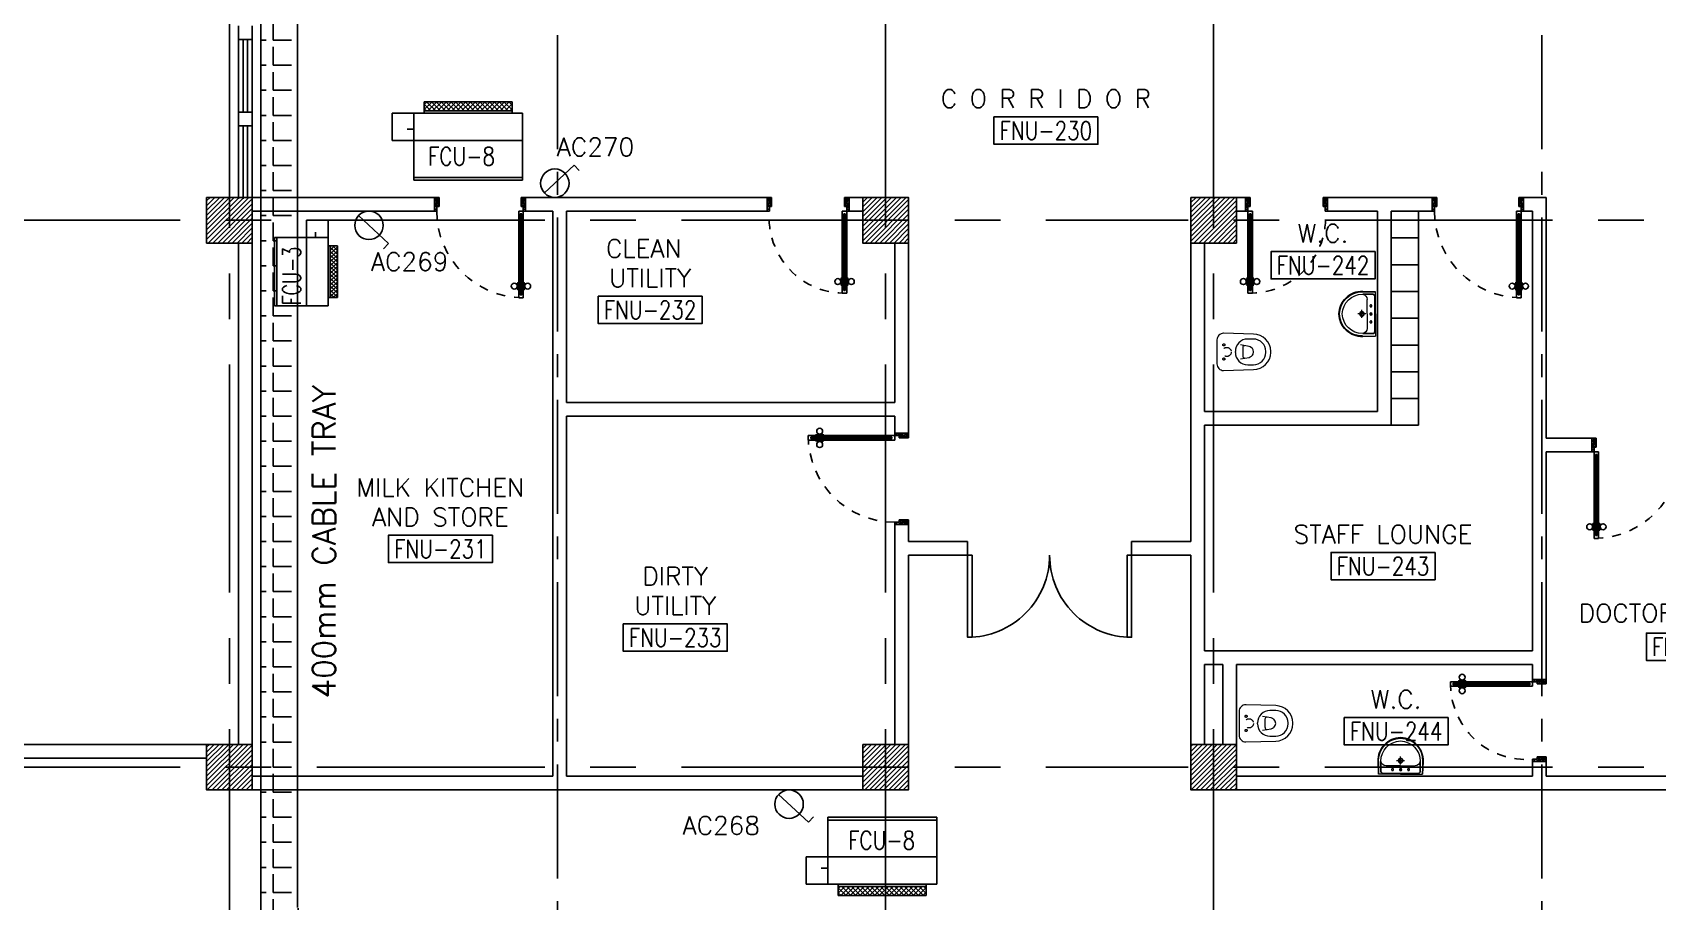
# Model space of a CAD drawing. Extents: x 88808.2 to 88899.2, y 39921.6 to 40001.1.
# Drawn here: x 88865.81 to 88883.64, y 39958.23 to 39967.76 of the extents above; entities that cross this region are included whole.
import ezdxf
from ezdxf.enums import TextEntityAlignment as Align

# ---------------------------------------------------------------- set-up
doc = ezdxf.new("R2010")
doc.units = 0
doc.header["$MEASUREMENT"] = 0
for name, pattern in [('CENTER', [2, 1.25, -0.25, 0.25, -0.25]), ('CENTERX2', [4, 2.5, -0.5, 0.5, -0.5]), ('DASHED', [0.75, 0.5, -0.25]), ('HIDDEN', [0.375, 0.25, -0.125]), ('HIDDEN2', [0.1875, 0.125, -0.0625])]:
    doc.linetypes.add(name, pattern=pattern)
doc.layers.get('0').update_dxf_attribs({"color": 11, "linetype": 'CONTINUOUS'})
for name, color, linetype in [('AXES', 11, 'CENTERX2'), ('AXES1', 11, 'CENTER'), ('COL', 11, 'CONTINUOUS'), ('DOOR', 11, 'CONTINUOUS'), ('E-SOCKETS', 4, 'CONTINUOUS'), ('E-TRAY', 2, 'CONTINUOUS'), ('FCU', 3, 'CONTINUOUS'), ('FIX', 11, 'CONTINUOUS'), ('HAT', 11, 'CONTINUOUS'), ('Locker', 11, 'CONTINUOUS'), ('M-TEXT', 2, 'CONTINUOUS'), ('RM-BOX', 11, 'CONTINUOUS'), ('RM-NAME', 11, 'CONTINUOUS'), ('RM-NO', 11, 'CONTINUOUS'), ('TEXTN', 2, 'CONTINUOUS'), ('WALL', 11, 'CONTINUOUS'), ('WIN', 11, 'CONTINUOUS')]:
    doc.layers.add(name, color=color, linetype=linetype)
doc.styles.add('ROMANS', font='ROMANS.shx', dxfattribs={"width": 0.6})
pattern_1 = [(0, (0, 0), (0, 0.275), [0.2, -0.075]), (90, (0, 0), (-0.275, 2e-17), [0.2, -0.075])]

# ---------------------------------------------------------------- blocks, each defined once
blk = doc.blocks.new('RM1')
at = {"layer": 'RM-BOX'}
blk.add_lwpolyline([(570, -200), (-570, -200), (-570, -500), (570, -500)], close=True, dxfattribs=at)
at = {"layer": 'RM-NAME', "style": 'ROMANS'}
for tag, p in [('ROOMNAME1', (0, 324)), ('ROOMNAME2', (0, 0))]:
    blk.add_attdef(tag, text='', height=200, dxfattribs=at).set_placement(p, align=Align.MIDDLE)
at = {"layer": 'RM-NO', "style": 'ROMANS', "width": 0.8}
blk.add_attdef('ROOMNO', text='', height=200, dxfattribs=at).set_placement((0, -350), align=Align.MIDDLE)
blk = doc.blocks.new('D1000')
at = {"layer": 'DOOR', "color": 7, "linetype": 'ByBlock'}
for p, q in [((0, 0), (-150, 0)), ((-150, 0), (-150, -25)), ((-150, 0), (0, 0)), ((0, -50), (-114, 0)), ((0, -50), (-40, 0)), ((0, -50), (0, 0)), ((-1050, -25), (-1100, -25)), ((-1100, -75), (-1100, -25)), ((-1100, -25), (-1100, -75)), ((-1050, -75), (-1100, -75)), ((-1050, -42), (-1070, -42)), ((-1070, -42), (-1070, -58)), ((-1050, -58), (-1070, -58)), ((-1050, -25), (-1050, -42)), ((-1050, -58), (-1050, -75)), ((-928, -18), (-1018, -18)), ((-1018, -25), (-1018, -18)), ((-1018, -75), (-1018, -82)), ((-928, -82), (-1018, -82)), ((-1005, -9), (-940, -9)), ((-1005, -18), (-1005, -9)), ((-1005, -18), (-940, -18)), ((-1005, -82), (-940, -82)), ((-1005, -82), (-1005, -91)), ((-1005, -91), (-940, -91)), ((-940, -18), (-940, -9)), ((-940, -82), (-940, -91)), ((-928, -25), (-928, -18)), ((-928, -75), (-928, -82)), ((-200, -42), (-200, -25)), ((-200, -25), (-150, -25)), ((-180, -42), (-200, -42)), ((-200, -75), (-200, -58)), ((-200, -58), (-180, -58)), ((-150, -75), (-200, -75)), ((-180, -58), (-180, -42)), ((-150, -75), (-150, -25)), ((-150, -25), (-100, -25)), ((-100, -25), (-100, -50)), ((0, -50), (-100, -37)), ((-100, -50), (0, -50)), ((-150, -975), (-100, -975)), ((-150, -1000), (-150, -975)), ((-150, -1000), (0, -1000)), ((0, -1000), (-150, -1000)), ((0, -950), (-114, -1000)), ((-100, -975), (-100, -950)), ((0, -950), (-100, -963)), ((-100, -950), (0, -950)), ((0, -950), (-40, -1000)), ((0, -950), (0, -1000))]:
    blk.add_line(p, q, dxfattribs=at)
at = {"layer": 'DOOR', "linetype": 'ByBlock'}
for p, q in [((-200, -25), (-1050, -25)), ((-200, -42), (-1050, -42)), ((-200, -58), (-1050, -58)), ((-1050, -75), (-200, -75))]:
    blk.add_line(p, q, dxfattribs=at)
at = {"layer": 'DOOR', "color": 7, "linetype": 'ByBlock'}
for centre in [(-973, 23), (-973, -124)]:
    blk.add_circle(centre, 32.4, dxfattribs=at)
for centre, radius, start, end in [((0, -50), 134, 158.1598, 169.28), ((0, -50), 74.4, 137.7764, 180), ((0, -50), 54.4, 113.2074, 180), ((0, -50), 154, 161.1053, 166.2858), ((0, -50), 114, 154.0838, 167.3774), ((0, -50), 94.4, 148.0182, 180), ((0, -50), 34.4, 90, 180), ((0, -50), 14.4, 90, 180), ((0, -950), 154, 193.7142, 198.8947), ((0, -950), 134, 190.72, 201.8402), ((0, -950), 94.4, 180, 211.9818), ((0, -950), 74.4, 180, 222.2236), ((0, -950), 54.4, 180, 246.7926), ((0, -950), 34.4, 180, 270), ((0, -950), 14.4, 180, 270)]:
    blk.add_arc(centre, radius, start, end, dxfattribs=at)
at = {"layer": 'DOOR', "linetype": 'HIDDEN', "ltscale": 0.5}
blk.add_arc((-149, -24), 951, 180.0434, 269.9667, dxfattribs=at)
blk = doc.blocks.new('DOOR90')
at = {"layer": 'DOOR', "linetype": 'ByBlock'}
for p, q in [((0, 0), (-150, 0)), ((-200, -25), (-1000, -25)), ((-200, -42), (-1000, -42)), ((-200, -58), (-1000, -58)), ((-1000, -75), (-200, -75))]:
    blk.add_line(p, q, dxfattribs=at)
at = {"layer": 'DOOR', "color": 0, "linetype": 'ByBlock'}
for p, q in [((-150, 0), (-150, -25)), ((-150, 0), (0, 0)), ((0, -50), (0, 0)), ((-1050, -25), (-1050, -75)), ((-1050, -75), (-1050, -25)), ((-1000, -25), (-1050, -25)), ((-1000, -75), (-1050, -75)), ((-1020, -42), (-1020, -58)), ((-1000, -42), (-1020, -42)), ((-1000, -58), (-1020, -58)), ((-1000, -25), (-1000, -42)), ((-1000, -58), (-1000, -75)), ((-968, -25), (-968, -18)), ((-878, -18), (-968, -18)), ((-968, -75), (-968, -82)), ((-878, -82), (-968, -82)), ((-955, -18), (-955, -9)), ((-955, -9), (-890, -9)), ((-955, -18), (-890, -18)), ((-955, -82), (-955, -91)), ((-955, -82), (-890, -82)), ((-955, -91), (-890, -91)), ((-890, -18), (-890, -9)), ((-890, -82), (-890, -91)), ((-878, -25), (-878, -18)), ((-878, -75), (-878, -82)), ((-200, -42), (-200, -25)), ((-200, -25), (-150, -25)), ((-180, -42), (-200, -42)), ((-200, -75), (-200, -58)), ((-200, -58), (-180, -58)), ((-150, -75), (-200, -75)), ((-180, -58), (-180, -42)), ((-150, -75), (-150, -25)), ((-150, -25), (-100, -25)), ((-100, -25), (-100, -50)), ((-100, -50), (0, -50)), ((-150, -900), (-150, -875)), ((-150, -875), (-100, -875)), ((-100, -850), (0, -850)), ((-100, -875), (-100, -850)), ((0, -850), (0, -900)), ((0, -900), (-150, -900)), ((-150, -900), (0, -900))]:
    blk.add_line(p, q, dxfattribs=at)
at = {"layer": 'DOOR', "color": 9, "linetype": 'ByBlock'}
for p, q in [((0, -50), (-114, 0)), ((0, -50), (-40, 0)), ((0, -50), (-100, -37)), ((0, -850), (-114, -900)), ((0, -850), (-100, -863)), ((0, -850), (-40, -900))]:
    blk.add_line(p, q, dxfattribs=at)
at = {"layer": 'DOOR', "color": 0, "linetype": 'ByBlock'}
for centre in [(-923, 24), (-923, -124)]:
    blk.add_circle(centre, 32.4, dxfattribs=at)
at = {"layer": 'DOOR', "color": 9, "linetype": 'ByBlock'}
for centre, radius, start, end in [((0, -50), 74.4, 137.7764, 180), ((0, -50), 54.4, 113.2074, 180), ((0, -50), 154, 161.1053, 166.2858), ((0, -50), 134, 158.1598, 169.28), ((0, -50), 114, 154.0838, 167.3774), ((0, -50), 94.4, 148.0182, 180), ((0, -50), 34.4, 90, 180), ((0, -50), 14.4, 90, 180), ((0, -850), 154, 193.7142, 198.8947), ((0, -850), 134, 190.72, 201.8402), ((0, -850), 94.4, 180, 211.9818), ((0, -850), 74.4, 180, 222.2236), ((0, -850), 54.4, 180, 246.7926), ((0, -850), 34.4, 180, 270), ((0, -850), 14.4, 180, 270)]:
    blk.add_arc(centre, radius, start, end, dxfattribs=at)
at = {"layer": 'DOOR', "linetype": 'HIDDEN', "ltscale": 0.5}
blk.add_arc((-222, -50), 828, 178.2701, 275.003, dxfattribs=at)
blk = doc.blocks.new('WC1')
at = {"layer": 'FIX', "lineweight": 20}
for p, q in [((-210, 204), (-538, 194)), ((-727, 5), (-727, -5)), ((-674, 5), (-674, -5)), ((-534, 24), (-540, 0)), ((-540, 0), (-534, -24)), ((-475, 141), (-538, 141)), ((-395, 76), (-490, 60)), ((-339, 5), (-339, -5)), ((-538, -141), (-475, -141)), ((-490, -60), (-395, -76)), ((-538, -194), (-210, -204))]:
    blk.add_line(p, q, dxfattribs=at)
at = {"layer": 'FIX', "linetype": 'Continuous', "lineweight": 20}
blk.add_line((-420, -47), (-420, 45), dxfattribs=at)
at = {"layer": 'FIX', "lineweight": 20}
blk.add_lwpolyline([(-213, -204), (-210, -204, 0.414214), (-137, -131), (-137, 0), (-137, 131, 0.414214), (-210, 204)], format="xyb", dxfattribs=at)
at = {"layer": 'FIX', "linetype": 'HIDDEN2', "lineweight": 20, "ltscale": 0.3}
blk.add_circle((-245, 0), 49.8, dxfattribs=at)
at = {"layer": 'FIX', "linetype": 'HIDDEN', "lineweight": 20, "ltscale": 0.05}
for centre in [(-213, 78), (-213, -77)]:
    blk.add_circle(centre, 11.6, dxfattribs=at)
at = {"layer": 'FIX', "lineweight": 20}
for centre, radius, start, end in [((-538, 5), 189, 90, 180), ((-538, 5), 136, 90, 180), ((-473, -7), 68.2, 128.9242, 152.8468), ((-464, -18), 82, 108.496, 128.9242), ((-475, 5), 136, 360, 90), ((-538, -5), 189, 180, 270), ((-538, -5), 136, 180, 270), ((-473, 7), 68.2, 207.1532, 231.0758), ((-464, 18), 82, 231.0758, 251.504), ((-475, -5), 136, 270, 0)]:
    blk.add_arc(centre, radius, start, end, dxfattribs=at)
at = {"layer": 'FIX', "linetype": 'Continuous', "lineweight": 20}
for centre, start, end in [((-443, 46), 357.6662, 91.6121), ((-442, -46), 268.3879, 2.3338)]:
    blk.add_arc(centre, 22.3, start, end, dxfattribs=at)
blk = doc.blocks.new('COL50')
at = {"layer": 'COL'}
blk.add_lwpolyline([(-250, 250), (-250, -250), (250, -250), (250, 250)], close=True, dxfattribs=at)
blk = doc.blocks.new('*X43')
at = {"color": 0}
for p, q in [((73379, 155527), (73842, 155990)), ((73379, 155580), (73789, 155990)), ((73379, 155633), (73736, 155990)), ((73379, 155686), (73683, 155990)), ((73379, 155739), (73629, 155990)), ((73379, 155793), (73576, 155990)), ((73379, 155846), (73523, 155990)), ((73379, 155899), (73470, 155990)), ((73379, 155952), (73417, 155990)), ((73395, 155490), (73879, 155974)), ((73448, 155490), (73879, 155921)), ((73501, 155490), (73879, 155868)), ((73554, 155490), (73879, 155815)), ((73607, 155490), (73879, 155762)), ((73660, 155490), (73879, 155709)), ((73713, 155490), (73879, 155656)), ((73766, 155490), (73879, 155603)), ((73819, 155490), (73879, 155550)), ((73872, 155490), (73879, 155497))]:
    blk.add_line(p, q, dxfattribs=at)
blk = doc.blocks.new('*X46')
at = {"color": 0}
for p, q in [((73379, 149535), (73834, 149990)), ((73379, 149588), (73781, 149990)), ((73379, 149641), (73728, 149990)), ((73379, 149694), (73675, 149990)), ((73379, 149747), (73622, 149990)), ((73379, 149800), (73569, 149990)), ((73379, 149853), (73516, 149990)), ((73379, 149906), (73463, 149990)), ((73379, 149959), (73410, 149990)), ((73387, 149490), (73879, 149982)), ((73440, 149490), (73879, 149929)), ((73493, 149490), (73879, 149876)), ((73546, 149490), (73879, 149822)), ((73599, 149490), (73879, 149769)), ((73653, 149490), (73879, 149716)), ((73706, 149490), (73879, 149663)), ((73759, 149490), (73879, 149610)), ((73812, 149490), (73879, 149557)), ((73865, 149490), (73879, 149504))]:
    blk.add_line(p, q, dxfattribs=at)
blk = doc.blocks.new('LAV1')
at = {"layer": 'FIX', "linetype": 'ByBlock', "ltscale": 0.3}
for p, q in [((-280, 210), (-275, 50)), ((-245, 210), (-245, 85)), ((245, 210), (245, 85)), ((280, 210), (275, 50)), ((0, 60), (-220, 60)), ((0, 60), (220, 60))]:
    blk.add_line(p, q, dxfattribs=at)
at = {"layer": 'FIX', "linetype": 'Continuous', "lineweight": 20}
for p, q in [((-275, 210), (-275, 50)), ((275, 210), (275, 50)), ((0, 50), (-275, 50)), ((0, 50), (-252, 50)), ((0, 155), (-181, 155)), ((0, 155), (181, 155)), ((0, 50), (275, 50)), ((0, 50), (252, 50))]:
    blk.add_line(p, q, dxfattribs=at)
at = {"layer": 'FIX', "linetype": 'DASHED', "lineweight": 20, "ltscale": 0.05}
for p, q in [((50, 220), (-50, 220)), ((0, 170), (0, 270)), ((0, 170), (0, 270))]:
    blk.add_line(p, q, dxfattribs=at)
at = {"layer": 'FIX', "lineweight": 20}
for p, q in [((16, 107), (-15, 107)), ((0, 92), (0, 123))]:
    blk.add_line(p, q, dxfattribs=at)
for centre, radius in [((0, 220), 29.5), ((0, 220), 22.5), ((0, 107), 15.5)]:
    blk.add_circle(centre, radius, dxfattribs=at)
at = {"layer": 'FIX', "linetype": 'HIDDEN', "lineweight": 20, "ltscale": 0.05}
for centre in [(-100, 107), (100, 107)]:
    blk.add_circle(centre, 12.4, dxfattribs=at)
at = {"layer": 'FIX', "linetype": 'ByBlock', "ltscale": 0.3}
for centre, radius, start, end in [((7, 220), 287, 91.3776, 182.0064), ((-7, 220), 287, 357.9936, 88.6224), ((-220, 85), 24.9, 179.7021, 269.9486), ((220, 85), 24.9, 270.0514, 0.2979)]:
    blk.add_arc(centre, radius, start, end, dxfattribs=at)
at = {"layer": 'FIX', "linetype": 'Continuous', "lineweight": 20}
for centre, radius, start, end in [((8, 217), 283, 91.6988, 181.351), ((8, 212), 253, 91.7328, 180.4884), ((-8, 217), 283, 358.649, 88.3012), ((-8, 212), 253, 359.5116, 88.2672), ((-179, 222), 66.9, 190.2006, 268.0786), ((179, 222), 66.9, 271.9214, 349.7994)]:
    blk.add_arc(centre, radius, start, end, dxfattribs=at)
blk = doc.blocks.new('*X22')
at = {"color": 0}
for p, q in [((196689, 149542), (197136, 149990)), ((196689, 149595), (197083, 149990)), ((196689, 149648), (197030, 149990)), ((196689, 149701), (196977, 149990)), ((196689, 149754), (196924, 149990)), ((196689, 149807), (196871, 149990)), ((196689, 149860), (196818, 149990)), ((196689, 149913), (196765, 149990)), ((196689, 149966), (196712, 149990)), ((196689, 149489), (197189, 149989)), ((196742, 149490), (197189, 149936)), ((196795, 149490), (197189, 149883)), ((196848, 149490), (197189, 149830)), ((196901, 149490), (197189, 149777)), ((196954, 149490), (197189, 149724)), ((197007, 149490), (197189, 149671)), ((197060, 149490), (197189, 149618)), ((197113, 149490), (197189, 149565)), ((197166, 149490), (197189, 149512))]:
    blk.add_line(p, q, dxfattribs=at)
blk = doc.blocks.new('*X16')
at = {"color": 0}
for p, q in [((80579, 149522), (81047, 149990)), ((80579, 149575), (80994, 149990)), ((80579, 149628), (80941, 149990)), ((80579, 149681), (80888, 149990)), ((80579, 149734), (80835, 149990)), ((80579, 149787), (80782, 149990)), ((80579, 149840), (80729, 149990)), ((80579, 149893), (80676, 149990)), ((80579, 149946), (80623, 149990)), ((80600, 149490), (81079, 149969)), ((80653, 149490), (81079, 149916)), ((80706, 149490), (81079, 149863)), ((80759, 149490), (81079, 149810)), ((80812, 149490), (81079, 149757)), ((80865, 149490), (81079, 149704)), ((80918, 149490), (81079, 149651)), ((80971, 149490), (81079, 149598)), ((81024, 149490), (81079, 149545)), ((81077, 149490), (81079, 149492))]:
    blk.add_line(p, q, dxfattribs=at)
blk = doc.blocks.new('*X15')
at = {"color": 0}
for p, q in [((80579, 155515), (81054, 155990)), ((80579, 155568), (81001, 155990)), ((80579, 155621), (80948, 155990)), ((80579, 155674), (80895, 155990)), ((80579, 155727), (80842, 155990)), ((80579, 155780), (80789, 155990)), ((80579, 155833), (80736, 155990)), ((80579, 155886), (80683, 155990)), ((80579, 155939), (80630, 155990)), ((80607, 155490), (81079, 155962)), ((80660, 155490), (81079, 155909)), ((80713, 155490), (81079, 155856)), ((80766, 155490), (81079, 155803)), ((80819, 155490), (81079, 155750)), ((80872, 155490), (81079, 155697)), ((80925, 155490), (81079, 155644)), ((80978, 155490), (81079, 155591)), ((81031, 155490), (81079, 155538))]:
    blk.add_line(p, q, dxfattribs=at)
blk = doc.blocks.new('*X14')
at = {"color": 0}
for p, q in [((84179, 155509), (84660, 155990)), ((84179, 155562), (84607, 155990)), ((84179, 155615), (84554, 155990)), ((84179, 155668), (84501, 155990)), ((84179, 155721), (84448, 155990)), ((84179, 155774), (84395, 155990)), ((84179, 155827), (84342, 155990)), ((84179, 155880), (84289, 155990)), ((84179, 155933), (84236, 155990)), ((84179, 155986), (84183, 155990)), ((84213, 155490), (84679, 155956)), ((84266, 155490), (84679, 155903)), ((84319, 155490), (84679, 155850)), ((84372, 155490), (84679, 155796)), ((84426, 155490), (84679, 155743)), ((84479, 155490), (84679, 155690)), ((84532, 155490), (84679, 155637)), ((84585, 155490), (84679, 155584)), ((84638, 155490), (84679, 155531))]:
    blk.add_line(p, q, dxfattribs=at)
blk = doc.blocks.new('*X130')
at = {"color": 0}
for p, q in [((-750, 2538), (-672, 2616)), ((-750, 2591), (-725, 2616)), ((-660, 2516), (-750, 2606)), ((-713, 2516), (-750, 2553)), ((-719, 2516), (-619, 2616)), ((-607, 2516), (-707, 2616)), ((-666, 2516), (-566, 2616)), ((-554, 2516), (-654, 2616)), ((-613, 2516), (-513, 2616)), ((-501, 2516), (-601, 2616)), ((-560, 2516), (-460, 2616)), ((-448, 2516), (-548, 2616)), ((-507, 2516), (-407, 2616)), ((-394, 2516), (-494, 2616)), ((-454, 2516), (-354, 2616)), ((-341, 2516), (-441, 2616)), ((-401, 2516), (-301, 2616)), ((-288, 2516), (-388, 2616)), ((-348, 2516), (-248, 2616)), ((-235, 2516), (-335, 2616)), ((-295, 2516), (-195, 2616)), ((-182, 2516), (-282, 2616)), ((-242, 2516), (-142, 2616)), ((-129, 2516), (-229, 2616)), ((-189, 2516), (-89, 2616)), ((-76, 2516), (-176, 2616)), ((-136, 2516), (-36, 2616)), ((-23, 2516), (-123, 2616)), ((-83, 2516), (17, 2616)), ((30, 2516), (-70, 2616)), ((-30, 2516), (70, 2616)), ((83, 2516), (-17, 2616)), ((23, 2516), (123, 2616)), ((136, 2516), (36, 2616)), ((76, 2516), (176, 2616)), ((189, 2516), (89, 2616)), ((129, 2516), (215, 2601)), ((215, 2543), (142, 2616)), ((182, 2516), (215, 2548)), ((215, 2596), (195, 2616))]:
    blk.add_line(p, q, dxfattribs=at)
blk = doc.blocks.new('WAP16')
at = {"color": 6}
for p, q in [((-597, 0), (-597, -737)), ((-597, 0), (597, 0)), ((597, 0), (597, -737)), ((-597, -437), (597, -437)), ((-597, -737), (597, -737))]:
    blk.add_line(p, q, dxfattribs=at)
at = {"color": 2}
for p, q in [((-597, -32), (597, -32)), ((597, -437), (835, -437)), ((835, -437), (835, -737)), ((-482, -737), (-482, -862)), ((-482, -762), (482, -762)), ((-482, -862), (482, -862)), ((482, -737), (482, -862)), ((597, -737), (835, -737))]:
    blk.add_line(p, q, dxfattribs=at)
at = {"color": 7}
blk.add_line((597, -562), (670, -562), dxfattribs=at)
at = {"color": 2}
blk.add_blockref('*X130', (268, -3378), dxfattribs=at)
blk = doc.blocks.new('*X190')
at = {"color": 0}
for p, q in [((23912, -1650), (23966, -1596)), ((23912, -1597), (23913, -1596)), ((23970, -1696), (23912, -1638)), ((23917, -1696), (23912, -1691)), ((23919, -1696), (24019, -1596)), ((24023, -1696), (23923, -1596)), ((23972, -1696), (24072, -1596)), ((24076, -1696), (23976, -1596)), ((24025, -1696), (24125, -1596)), ((24129, -1696), (24029, -1596)), ((24078, -1696), (24178, -1596)), ((24182, -1696), (24082, -1596)), ((24131, -1696), (24231, -1596)), ((24235, -1696), (24135, -1596)), ((24184, -1696), (24284, -1596)), ((24288, -1696), (24188, -1596)), ((24237, -1696), (24337, -1596)), ((24341, -1696), (24241, -1596)), ((24290, -1696), (24390, -1596)), ((24394, -1696), (24294, -1596)), ((24343, -1696), (24443, -1596)), ((24447, -1696), (24347, -1596)), ((24396, -1696), (24496, -1596)), ((24500, -1696), (24400, -1596)), ((24449, -1696), (24549, -1596)), ((24553, -1696), (24453, -1596)), ((24502, -1696), (24602, -1596)), ((24606, -1696), (24506, -1596)), ((24555, -1696), (24624, -1628)), ((24624, -1660), (24559, -1596)), ((24608, -1696), (24624, -1681)), ((24624, -1607), (24612, -1596))]:
    blk.add_line(p, q, dxfattribs=at)
blk = doc.blocks.new('*X194')
at = {"color": 0}
for p, q in [((-750, 2538), (-672, 2616)), ((-750, 2591), (-725, 2616)), ((-660, 2516), (-750, 2606)), ((-713, 2516), (-750, 2553)), ((-719, 2516), (-619, 2616)), ((-607, 2516), (-707, 2616)), ((-666, 2516), (-566, 2616)), ((-554, 2516), (-654, 2616)), ((-613, 2516), (-513, 2616)), ((-501, 2516), (-601, 2616)), ((-560, 2516), (-460, 2616)), ((-448, 2516), (-548, 2616)), ((-507, 2516), (-407, 2616)), ((-394, 2516), (-494, 2616)), ((-454, 2516), (-354, 2616)), ((-341, 2516), (-441, 2616)), ((-401, 2516), (-301, 2616)), ((-288, 2516), (-388, 2616)), ((-348, 2516), (-248, 2616)), ((-235, 2516), (-335, 2616)), ((-295, 2516), (-195, 2616)), ((-182, 2516), (-282, 2616)), ((-242, 2516), (-142, 2616)), ((-129, 2516), (-229, 2616)), ((-189, 2516), (-89, 2616)), ((-76, 2516), (-176, 2616)), ((-136, 2516), (-36, 2616)), ((-23, 2516), (-123, 2616)), ((-83, 2516), (17, 2616)), ((30, 2516), (-70, 2616)), ((-30, 2516), (70, 2616)), ((83, 2516), (-17, 2616)), ((23, 2516), (123, 2616)), ((136, 2516), (36, 2616)), ((76, 2516), (176, 2616)), ((189, 2516), (89, 2616)), ((129, 2516), (215, 2601)), ((215, 2543), (142, 2616)), ((182, 2516), (215, 2548)), ((215, 2596), (195, 2616))]:
    blk.add_line(p, q, dxfattribs=at)
blk = doc.blocks.new('*X198')
at = {"color": 0}
for p, q in [((-750, 2538), (-672, 2616)), ((-750, 2591), (-725, 2616)), ((-660, 2516), (-750, 2606)), ((-713, 2516), (-750, 2553)), ((-719, 2516), (-619, 2616)), ((-607, 2516), (-707, 2616)), ((-666, 2516), (-566, 2616)), ((-554, 2516), (-654, 2616)), ((-613, 2516), (-513, 2616)), ((-501, 2516), (-601, 2616)), ((-560, 2516), (-460, 2616)), ((-448, 2516), (-548, 2616)), ((-507, 2516), (-407, 2616)), ((-394, 2516), (-494, 2616)), ((-454, 2516), (-354, 2616)), ((-341, 2516), (-441, 2616)), ((-401, 2516), (-301, 2616)), ((-288, 2516), (-388, 2616)), ((-348, 2516), (-248, 2616)), ((-235, 2516), (-335, 2616)), ((-295, 2516), (-195, 2616)), ((-182, 2516), (-282, 2616)), ((-242, 2516), (-142, 2616)), ((-129, 2516), (-229, 2616)), ((-189, 2516), (-89, 2616)), ((-76, 2516), (-176, 2616)), ((-136, 2516), (-36, 2616)), ((-23, 2516), (-123, 2616)), ((-83, 2516), (17, 2616)), ((30, 2516), (-70, 2616)), ((-30, 2516), (70, 2616)), ((83, 2516), (-17, 2616)), ((23, 2516), (123, 2616)), ((136, 2516), (36, 2616)), ((76, 2516), (176, 2616)), ((189, 2516), (89, 2616)), ((129, 2516), (215, 2601)), ((215, 2543), (142, 2616)), ((182, 2516), (215, 2548)), ((215, 2596), (195, 2616))]:
    blk.add_line(p, q, dxfattribs=at)

msp = doc.modelspace()

# ---------------------------------------------------------------- hatches: boundary and pattern name
at = {"layer": 'HAT'}
h = msp.add_hatch(dxfattribs=at)
h.set_pattern_fill('ANGLE', color=256, style=0)
h.set_pattern_definition(pattern_1)
h.paths.add_polyline_path([(88868.7168, 39965.6996), (88868.7168, 39965.7996), (88868.3168, 39965.7996), (88868.3168, 39965.6996)])
h.paths.add_polyline_path([(88868.3168, 39965.9496), (88868.3168, 39965.7996), (88868.7168, 39965.7996), (88868.7168, 39965.9496)])
h.paths.add_polyline_path([(88868.3168, 39965.9496), (88868.7168, 39965.9496), (88868.7168, 39969.2996), (88868.3168, 39969.2996)])
h.paths.add_polyline_path([(88868.7168, 39971.2494, -0.1004616), (88868.3168, 39971.129), (88868.3168, 39969.2996), (88868.7168, 39969.2996)])
h.paths.add_polyline_path([(88868.3168, 39971.129, 0.1004616), (88868.7168, 39971.2494), (88868.7168, 39972.1246), (88868.3168, 39972.1246)])
h.paths.add_polyline_path([(88868.3168, 39972.1746), (88868.7168, 39972.1746), (88868.7168, 39972.8996), (88868.3168, 39972.8996)])
h = msp.add_hatch(dxfattribs=at)
h.set_pattern_fill('ANGLE', color=256, style=0)
h.set_pattern_definition(pattern_1)
h.paths.add_polyline_path([(88868.9168, 39957.9617), (88868.7168, 39958.1617), (88868.7168, 39959.4496), (88868.3168, 39959.4496), (88868.3168, 39957.996), (88868.7511, 39957.5617), (88871.5703, 39957.5617), (88871.5703, 39957.9617)])
h.paths.add_polyline_path([(88868.3168, 39959.5996), (88868.3168, 39959.4496), (88868.7168, 39959.4496), (88868.7168, 39959.5996)])
h.paths.add_polyline_path([(88868.3168, 39959.6996), (88868.3168, 39959.5996), (88868.7168, 39959.5996), (88868.7168, 39959.6996)])
h.paths.add_polyline_path([(88868.3168, 39959.6996), (88868.7168, 39959.6996), (88868.7168, 39964.7596), (88868.4858, 39964.7596), (88868.4858, 39965.5116), (88868.7168, 39965.5116), (88868.7168, 39965.6996), (88868.3168, 39965.6996)])

# ---------------------------------------------------------------- linework, layer by layer
at = {"layer": 'AXES'}
for p, q in [((88867.9703, 39921.6153), (88867.9703, 40000.4279)), ((88875.1703, 39921.6153), (88875.1703, 40000.4279)), ((88878.7703, 39921.6153), (88878.7703, 40000.4279)), ((88808.9303, 39965.6996), (88876.9703, 39965.6996)), ((88898.4894, 39965.6996), (88876.9703, 39965.6996)), ((88808.9303, 39959.6996), (88876.9703, 39959.6996)), ((88898.4894, 39959.6996), (88876.9703, 39959.6996))]:
    msp.add_line(p, q, dxfattribs=at)
at = {"layer": 'AXES1'}
for p, q in [((88871.5703, 39928.4796), (88871.5703, 39987.2996)), ((88882.3703, 39928.4796), (88882.3703, 39987.2996))]:
    msp.add_line(p, q, dxfattribs=at)
at = {"layer": 'DOOR'}
for points in [[(88876.0703, 39961.1246), (88876.1203, 39961.1246), (88876.1203, 39962.0246), (88876.0703, 39962.0246), (88876.0703, 39961.1246, 0.4142136), (88876.9703, 39962.0246, 0.4142136)], [(88876.0703, 39961.1246), (88876.1203, 39961.1246), (88876.1203, 39962.0246), (88876.0703, 39962.0246), (88876.0703, 39961.1246, 0.4142136), (88876.9703, 39962.0246, 0.4142136)], [(88876.0703, 39961.1246), (88876.1203, 39961.1246), (88876.1203, 39962.0246), (88876.0703, 39962.0246), (88876.0703, 39961.1246, 0.4142136), (88876.9703, 39962.0246, 0.4142136)], [(88876.0703, 39961.1246), (88876.1203, 39961.1246), (88876.1203, 39962.0246), (88876.0703, 39962.0246), (88876.0703, 39961.1246, 0.4142136), (88876.9703, 39962.0246, 0.4142136)], [(88877.8703, 39961.1246), (88877.8203, 39961.1246), (88877.8203, 39962.0246), (88877.8703, 39962.0246), (88877.8703, 39961.1246, -0.4142136), (88876.9703, 39962.0246, -0.4142136)], [(88877.8703, 39961.1246), (88877.8203, 39961.1246), (88877.8203, 39962.0246), (88877.8703, 39962.0246), (88877.8703, 39961.1246, -0.4142136), (88876.9703, 39962.0246, -0.4142136)], [(88877.8703, 39961.1246), (88877.8203, 39961.1246), (88877.8203, 39962.0246), (88877.8703, 39962.0246), (88877.8703, 39961.1246, -0.4142136), (88876.9703, 39962.0246, -0.4142136)], [(88877.8703, 39961.1246), (88877.8203, 39961.1246), (88877.8203, 39962.0246), (88877.8703, 39962.0246), (88877.8703, 39961.1246, -0.4142136), (88876.9703, 39962.0246, -0.4142136)]]:
    msp.add_lwpolyline(points, format="xyb", dxfattribs=at)
at = {"layer": 'E-SOCKETS'}
for p, q in [((88871.4266, 39965.9994), (88871.7545, 39966.3045)), ((88871.7545, 39966.3045), (88871.8089, 39966.246)), ((88869.3872, 39965.7498), (88869.7151, 39965.4446)), ((88869.6606, 39965.3861), (88869.7151, 39965.4446)), ((88873.9973, 39959.3998), (88874.3252, 39959.0946)), ((88874.3252, 39959.0946), (88874.3797, 39959.1531))]:
    msp.add_line(p, q, dxfattribs=at)
for centre in [(88871.541, 39966.1058), (88869.5016, 39965.6433), (88874.1117, 39959.2933)]:
    msp.add_circle(centre, 0.1562, dxfattribs=at)
at = {"layer": 'E-TRAY', "color": 4}
for p, q in [((88868.3168, 39957.996), (88868.3168, 39977.4616)), ((88868.7168, 39958.1617), (88868.7168, 39977.4616))]:
    msp.add_line(p, q, dxfattribs=at)
at = {"layer": 'FCU', "color": 3}
for p, q in [((88868.8154, 39965.5116), (88868.8154, 39965.702)), ((88868.8154, 39965.702), (88869.0554, 39965.702)), ((88869.0554, 39965.5116), (88869.0554, 39965.702)), ((88868.4914, 39964.7596), (88868.4914, 39965.5116)), ((88868.9154, 39965.5116), (88868.9154, 39965.5703)), ((88869.0554, 39965.4204), (88869.1554, 39965.4204)), ((88869.0754, 39964.8508), (88869.0754, 39965.4204)), ((88869.1554, 39964.8508), (88869.1554, 39965.4204)), ((88869.0554, 39964.8508), (88869.1554, 39964.8508)), ((88875.7314, 39959.1198), (88874.5374, 39959.1198)), ((88875.7314, 39959.1198), (88874.5374, 39959.1198)), ((88874.2994, 39958.7148), (88874.2994, 39958.4148)), ((88874.5374, 39958.7148), (88874.2994, 39958.7148)), ((88874.2994, 39958.7148), (88874.2994, 39958.4148)), ((88874.5374, 39958.7148), (88874.2994, 39958.7148)), ((88874.5374, 39958.5898), (88874.4641, 39958.5898)), ((88874.5374, 39958.5898), (88874.4641, 39958.5898)), ((88874.5374, 39958.4148), (88874.2994, 39958.4148)), ((88874.5374, 39958.4148), (88874.2994, 39958.4148)), ((88874.6519, 39958.4148), (88874.6519, 39958.2898)), ((88874.6519, 39958.4148), (88874.6519, 39958.2898)), ((88875.6169, 39958.3898), (88874.6519, 39958.3898)), ((88875.6169, 39958.3898), (88874.6519, 39958.3898)), ((88875.6169, 39958.4148), (88875.6169, 39958.2898)), ((88875.6169, 39958.2898), (88874.6519, 39958.2898)), ((88875.6169, 39958.2898), (88874.6519, 39958.2898))]:
    msp.add_line(p, q, dxfattribs=at)
at = {"layer": 'FCU', "color": 6}
for p, q in [((88868.4658, 39965.5116), (88869.0554, 39965.5116)), ((88868.4658, 39964.7596), (88868.4658, 39965.5116)), ((88868.8154, 39964.7596), (88868.8154, 39965.5116)), ((88869.0554, 39964.7596), (88869.0554, 39965.5116)), ((88868.4658, 39964.7596), (88869.0554, 39964.7596)), ((88874.5374, 39959.1518), (88874.5374, 39958.4148)), ((88875.7314, 39959.1518), (88874.5374, 39959.1518)), ((88874.5374, 39959.1518), (88874.5374, 39958.4148)), ((88875.7314, 39959.1518), (88874.5374, 39959.1518)), ((88875.7314, 39959.1518), (88875.7314, 39958.4148)), ((88875.7314, 39958.7148), (88874.5374, 39958.7148)), ((88875.7314, 39958.7148), (88874.5374, 39958.7148)), ((88875.7314, 39958.4148), (88874.5374, 39958.4148)), ((88875.7314, 39958.4148), (88874.5374, 39958.4148))]:
    msp.add_line(p, q, dxfattribs=at)
at = {"layer": 'Locker', "linetype": 'Continuous'}
for p, q in [((88881.0193, 39963.4496), (88881.0193, 39965.7996)), ((88881.0193, 39965.5058), (88880.7193, 39965.5058)), ((88881.0193, 39965.2121), (88880.7193, 39965.2121)), ((88881.0193, 39964.9183), (88880.7193, 39964.9183)), ((88881.0193, 39964.6246), (88880.7193, 39964.6246)), ((88881.0193, 39964.3308), (88880.7193, 39964.3308)), ((88881.0193, 39964.0371), (88880.7193, 39964.0371)), ((88881.0193, 39963.7433), (88880.7193, 39963.7433)), ((88880.7193, 39963.4496), (88881.0193, 39963.4496))]:
    msp.add_line(p, q, dxfattribs=at)
at = {"layer": 'WALL'}
for p, q in [((88868.0703, 39967.6841), (88868.0703, 39967.8341)), ((88868.2203, 39967.6841), (88868.2203, 39967.8341)), ((88868.2203, 39967.6841), (88868.0703, 39967.6841)), ((88868.2203, 39966.8841), (88868.0703, 39966.8841)), ((88868.0703, 39966.7341), (88868.0703, 39966.8841)), ((88868.2203, 39966.7341), (88868.2203, 39966.8841)), ((88868.2203, 39966.7341), (88868.0703, 39966.7341)), ((88868.2203, 39965.9496), (88870.2203, 39965.9496)), ((88870.2203, 39965.7996), (88870.2203, 39965.9496)), ((88871.2203, 39965.7996), (88871.2203, 39965.9496)), ((88871.2203, 39965.9496), (88873.8703, 39965.9496)), ((88873.8703, 39965.9496), (88873.8703, 39965.7996)), ((88874.7703, 39965.9496), (88874.7703, 39965.7996)), ((88874.7703, 39965.9496), (88874.7703, 39965.7996)), ((88874.7703, 39965.9496), (88874.9203, 39965.9496)), ((88879.1203, 39965.9496), (88879.0203, 39965.9496)), ((88879.1203, 39965.7996), (88879.1203, 39965.9496)), ((88879.1203, 39965.7996), (88879.1203, 39965.9496)), ((88880.0203, 39965.7996), (88880.0203, 39965.9496)), ((88881.1693, 39965.9496), (88880.0203, 39965.9496)), ((88881.1693, 39965.7996), (88881.1693, 39965.9496)), ((88882.1693, 39965.7996), (88882.1693, 39965.9496)), ((88882.4202, 39965.9496), (88882.1693, 39965.9496)), ((88882.4202, 39963.3096), (88882.4202, 39965.9496)), ((88868.2203, 39965.7996), (88870.2203, 39965.7996)), ((88871.2203, 39965.7996), (88871.5203, 39965.7996)), ((88871.5203, 39959.5996), (88871.5203, 39965.7996)), ((88871.6703, 39963.6996), (88871.6703, 39965.7996)), ((88871.6703, 39965.7996), (88873.8703, 39965.7996)), ((88874.7703, 39965.7996), (88874.9203, 39965.7996)), ((88879.1203, 39965.7996), (88879.0203, 39965.7996)), ((88880.5693, 39965.7996), (88880.0203, 39965.7996)), ((88880.5693, 39963.5996), (88880.5693, 39965.7996)), ((88880.7193, 39963.4496), (88880.7193, 39965.7996)), ((88881.1693, 39965.7996), (88880.7193, 39965.7996)), ((88882.2702, 39965.7996), (88882.1693, 39965.7996)), ((88882.2702, 39960.9746), (88882.2702, 39965.7996)), ((88868.0703, 39959.9496), (88868.0703, 39965.4496)), ((88868.2203, 39959.9496), (88868.2203, 39965.4496)), ((88875.2712, 39963.6996), (88875.2712, 39965.4496)), ((88875.4203, 39963.3621), (88875.4203, 39965.4496)), ((88878.5203, 39962.1746), (88878.5203, 39965.4496)), ((88878.6702, 39963.5996), (88878.6702, 39965.4496)), ((88871.6703, 39963.6996), (88875.2712, 39963.6996)), ((88871.6703, 39959.5996), (88871.6703, 39963.5496)), ((88871.6703, 39963.5496), (88875.2712, 39963.5496)), ((88874.0627, 39963.6996), (88875.2712, 39963.6996)), ((88874.0627, 39963.5496), (88875.2712, 39963.5496)), ((88875.2712, 39963.3621), (88875.2712, 39963.5496)), ((88875.2712, 39963.3621), (88875.2712, 39963.5496)), ((88875.2712, 39963.3621), (88875.2712, 39963.5496)), ((88875.2712, 39963.3621), (88875.2712, 39963.5496)), ((88880.5693, 39963.5996), (88878.6702, 39963.5996)), ((88875.4203, 39963.3621), (88875.2712, 39963.3621)), ((88875.4203, 39963.3621), (88875.2712, 39963.3621)), ((88878.6702, 39960.9746), (88878.6702, 39963.4496)), ((88880.7193, 39963.4496), (88878.6702, 39963.4496)), ((88882.4202, 39963.3096), (88882.9193, 39963.3096)), ((88882.9193, 39963.1596), (88882.9193, 39963.3096)), ((88882.4202, 39960.6621), (88882.4202, 39963.1596)), ((88882.4202, 39963.1596), (88882.9193, 39963.1596)), ((88875.4203, 39962.3621), (88875.2712, 39962.3621)), ((88875.2712, 39959.9496), (88875.2712, 39962.3621)), ((88875.2712, 39960.9746), (88875.2712, 39962.3621)), ((88875.4203, 39962.3621), (88875.2712, 39962.3621)), ((88875.2712, 39960.9746), (88875.2712, 39962.3621)), ((88875.2712, 39960.9746), (88875.2712, 39962.3621)), ((88875.4203, 39962.1746), (88875.4203, 39962.3621)), ((88875.4203, 39962.1746), (88875.4203, 39962.3621)), ((88875.4203, 39962.1746), (88875.4203, 39962.3621)), ((88875.4203, 39962.1746), (88875.4203, 39962.3621)), ((88876.0703, 39962.1746), (88875.4203, 39962.1746)), ((88876.0703, 39962.1746), (88875.4203, 39962.1746)), ((88876.0703, 39962.1746), (88875.4203, 39962.1746)), ((88876.0703, 39962.1746), (88875.4203, 39962.1746)), ((88876.0703, 39962.0246), (88876.0703, 39962.1746)), ((88876.0703, 39962.0246), (88876.0703, 39962.1746)), ((88876.0703, 39962.0246), (88876.0703, 39962.1746)), ((88876.0703, 39962.0246), (88876.0703, 39962.1746)), ((88877.8703, 39962.0246), (88877.8703, 39962.1746)), ((88877.8703, 39962.0246), (88877.8703, 39962.1746)), ((88877.8703, 39962.0246), (88877.8703, 39962.1746)), ((88877.8703, 39962.0246), (88877.8703, 39962.1746)), ((88877.8703, 39962.1746), (88878.5203, 39962.1746)), ((88877.8703, 39962.0246), (88877.8703, 39962.1746)), ((88877.8703, 39962.0246), (88877.8703, 39962.1746)), ((88875.4203, 39959.9496), (88875.4203, 39962.0246)), ((88875.4203, 39960.8246), (88875.4203, 39962.0246)), ((88876.0703, 39962.0246), (88875.4203, 39962.0246)), ((88876.0703, 39962.0246), (88875.4203, 39962.0246)), ((88876.0703, 39962.0246), (88875.4203, 39962.0246)), ((88875.4203, 39960.8246), (88875.4203, 39962.0246)), ((88875.4203, 39960.8246), (88875.4203, 39962.0246)), ((88876.0703, 39962.0246), (88875.4203, 39962.0246)), ((88877.8703, 39962.0246), (88878.5203, 39962.0246)), ((88878.5193, 39959.949), (88878.5193, 39962.0246)), ((88878.6693, 39960.9746), (88882.2702, 39960.9746)), ((88878.6693, 39959.949), (88878.6693, 39960.8246)), ((88878.6693, 39960.8246), (88878.8702, 39960.8246)), ((88878.8702, 39959.949), (88878.8702, 39960.8246)), ((88879.0203, 39959.949), (88879.0203, 39960.8246)), ((88879.0203, 39960.8246), (88882.2702, 39960.8246)), ((88880.0453, 39960.8246), (88880.2345, 39960.8246)), ((88882.2702, 39960.6621), (88882.2702, 39960.8246)), ((88882.2702, 39960.6621), (88882.4202, 39960.6621)), ((88861.0694, 39959.9496), (88867.7203, 39959.9496)), ((88861.0694, 39959.7996), (88867.7203, 39959.7996)), ((88882.2702, 39959.7621), (88882.4202, 39959.7621)), ((88882.2702, 39959.5996), (88882.2702, 39959.7621)), ((88882.4202, 39959.5996), (88882.4202, 39959.7621)), ((88871.5203, 39959.5996), (88868.2203, 39959.5996)), ((88874.9203, 39959.4496), (88868.2203, 39959.4496)), ((88874.9203, 39959.5996), (88871.6703, 39959.5996)), ((88879.0203, 39959.5996), (88882.2702, 39959.5996)), ((88879.0203, 39959.4496), (88885.7203, 39959.4496)), ((88879.8953, 39959.4496), (88880.2345, 39959.4496)), ((88882.4202, 39959.5996), (88885.7203, 39959.5996))]:
    msp.add_line(p, q, dxfattribs=at)
at = {"layer": 'WIN'}
for p, q in [((88868.0703, 39966.8841), (88868.0703, 39967.6841)), ((88868.1203, 39966.8841), (88868.1203, 39967.6841)), ((88868.1703, 39966.8841), (88868.1703, 39967.6841)), ((88868.2203, 39966.8841), (88868.2203, 39967.6841)), ((88868.0703, 39965.9341), (88868.0703, 39966.7341)), ((88868.1203, 39965.9341), (88868.1203, 39966.7341)), ((88868.1703, 39965.9341), (88868.1703, 39966.7341)), ((88868.2203, 39965.9341), (88868.2203, 39966.7341))]:
    msp.add_line(p, q, dxfattribs=at)

# ---------------------------------------------------------------- block references
at = {"layer": 'COL', "xscale": 0.001, "yscale": 0.001, "zscale": 0.001}
for p in [(88867.9703, 39965.6996), (88875.1703, 39965.6996), (88878.7703, 39965.6996), (88867.9703, 39959.6996), (88875.1703, 39959.6996), (88878.7703, 39959.6996)]:
    msp.add_blockref('COL50', p, dxfattribs=at)
at = {"layer": 'DOOR', "color": 0, "linetype": 'Continuous', "yscale": 0.001, "zscale": 0.001}
for p, xscale, rotation in [((88871.2203, 39965.9496), -0.001, 270), ((88882.1693, 39965.9496), -0.001, 270), ((88882.9193, 39963.3096), 0.001, 90.0000000000658)]:
    msp.add_blockref('D1000', p, dxfattribs=dict(at, xscale=xscale, rotation=rotation))
at = {"layer": 'DOOR', "color": 0, "linetype": 'ByBlock', "yscale": 0.001, "zscale": 0.001}
for p, xscale, rotation in [((88874.7703, 39965.9496), -0.001, 270), ((88879.1203, 39965.9496), 0.001, 90)]:
    msp.add_blockref('DOOR90', p, dxfattribs=dict(at, xscale=xscale, rotation=rotation))
at = {"layer": 'DOOR', "color": 0, "linetype": 'Continuous', "xscale": 0.001, "yscale": 0.001, "zscale": 0.001}
msp.add_blockref('D1000', (88875.4203, 39963.3621), dxfattribs=at)
at = {"layer": 'DOOR', "color": 0, "linetype": 'ByBlock', "xscale": 0.001, "yscale": 0.001, "zscale": 0.001}
msp.add_blockref('DOOR90', (88882.4202, 39960.6621), dxfattribs=at)
at = {"layer": 'FCU', "linetype": 'ByBlock', "xscale": 0.0009999871253967285, "yscale": 0.001000002026557922, "zscale": 0.001, "rotation": 180}
msp.add_blockref('WAP16', (88870.5909, 39966.1376), dxfattribs=at)
at = {"layer": 'FCU', "color": 11, "xscale": 0.0007999986410140991, "yscale": 0.0007999986410140991, "zscale": 0.0008, "rotation": 90}
msp.add_blockref('*X190', (88867.7987, 39945.7215), dxfattribs=at)
at = {"layer": 'FCU', "color": 11, "extrusion": (0, 0, -1), "xscale": 0.0009999871253967285, "yscale": 0.001000002026557922, "zscale": -0.001}
for name in ['*X194', '*X198']:
    msp.add_blockref(name, (-88874.8667, 39955.774), dxfattribs=at)
at = {"layer": 'FIX'}
for name, p, xscale, yscale, zscale, rotation in [('LAV1', (88880.5903, 39964.6716), -0.0008800000000000001, 0.0008800000000000001, 0.0008800000000000001, 89.99999999999999), ('WC1', (88878.6693, 39964.2551), 0.001, 0.001, 0.001, 180), ('WC1', (88878.6693, 39964.2551), 0.0009999999999999998, 0.0009999999999999998, 0.001, 180), ('WC1', (88878.9131, 39960.1803), 0.0009999999999999998, 0.0009999999999999998, 0.001, 180)]:
    msp.add_blockref(name, p, dxfattribs=dict(at, xscale=xscale, yscale=yscale, zscale=zscale, rotation=rotation))
at = {"layer": 'FIX', "xscale": -0.0008800000000000001, "yscale": 0.0008800000000000001, "zscale": 0.0008800000000000001}
msp.add_blockref('LAV1', (88880.8216, 39959.5786), dxfattribs=at)
at = {"layer": 'HAT', "xscale": 0.001, "yscale": 0.001, "zscale": 0.001}
for name, p in [('*X43', (88794.341, 39809.9598)), ('*X15', (88794.341, 39809.9598)), ('*X14', (88794.341, 39809.9598)), ('*X46', (88794.341, 39809.9598)), ('*X16', (88794.341, 39809.9598)), ('*X22', (88681.8317, 39809.9598))]:
    msp.add_blockref(name, p, dxfattribs=at)
at = {"layer": 'RM-NO', "xscale": 0.001, "yscale": 0.001, "zscale": 0.001}
for p, values in [((88876.9298, 39967.0326), {'ROOMNO': 'FNU-230', 'ROOMNAME2': 'C O R R I D O R'}), ((88876.9298, 39967.0326), {'ROOMNO': 'FNU-230', 'ROOMNAME2': 'C O R R I D O R'}), ((88879.9708, 39965.5558), {'ROOMNO': 'FNU-242', 'ROOMNAME2': 'W.C.'}), ((88870.2858, 39962.4438), {'ROOMNO': 'FNU-231', 'ROOMNAME2': 'AND STORE', 'ROOMNAME1': 'MILK KITCHEN'}), ((88880.6293, 39962.2548), {'ROOMNO': 'FNU-243', 'ROOMNAME2': 'STAFF LOUNGE'}), ((88880.7727, 39960.443), {'ROOMNO': 'FNU-244', 'ROOMNAME2': 'W.C.'})]:
    msp.add_blockref('RM1', p, dxfattribs=at).add_auto_attribs(values)
at = {"layer": 'RM-NO'}
ref = msp.add_blockref('RM1', (88872.5869, 39965.0657), dxfattribs=dict(at, xscale=-0.001, yscale=0.001, zscale=0.001))
ref.add_attrib('ROOMNO', 'FNU-232', dxfattribs={"height": 0.2, "style": 'ROMANS', "width": 0.8}).set_placement((88872.5869, 39964.7157), align=Align.MIDDLE)
ref.add_attrib('ROOMNAME2', 'UTILITY', dxfattribs={"layer": 'RM-NAME', "height": 0.2, "style": 'ROMANS'}).set_placement((88872.5869, 39965.0657), align=Align.MIDDLE)
ref.add_attrib('ROOMNAME1', 'CLEAN ', dxfattribs={"layer": 'RM-NAME', "height": 0.2, "style": 'ROMANS'}).set_placement((88872.5869, 39965.3895), align=Align.MIDDLE)
ref = msp.add_blockref('RM1', (88872.8627, 39961.4706), dxfattribs=dict(at, xscale=-0.001, yscale=0.001, zscale=0.001))
ref.add_attrib('ROOMNO', 'FNU-233', dxfattribs={"height": 0.2, "style": 'ROMANS', "width": 0.8}).set_placement((88872.8627, 39961.1206), align=Align.MIDDLE)
ref.add_attrib('ROOMNAME2', 'UTILITY', dxfattribs={"layer": 'RM-NAME', "height": 0.2, "style": 'ROMANS'}).set_placement((88872.8627, 39961.4706), align=Align.MIDDLE)
ref.add_attrib('ROOMNAME1', 'DIRTY', dxfattribs={"layer": 'RM-NAME', "height": 0.2, "style": 'ROMANS'}).set_placement((88872.8627, 39961.7944), align=Align.MIDDLE)
ref = msp.add_blockref('RM1', (88884.0887, 39961.3697), dxfattribs=dict(at, xscale=0.001, yscale=0.001, zscale=0.001))
ref.add_attrib('ROOMNO', 'FNU-245', dxfattribs={"height": 0.2, "style": 'ROMANS', "width": 0.8}).set_placement((88884.0887, 39961.0197), align=Align.MIDDLE)
ref.add_attrib('ROOMNAME1', "DOCTOR'S ON-CALL", dxfattribs={"layer": 'RM-NAME', "height": 0.2, "style": 'ROMANS'}).set_placement((88884.1137, 39961.3891), align=Align.MIDDLE)

# ---------------------------------------------------------------- texts
at = {"layer": 'E-SOCKETS', "style": 'ROMANS'}
for s, p in [('AC270', (88871.5637, 39966.4039)), ('AC269', (88869.5243, 39965.1452)), ('AC268', (88872.9434, 39958.9594))]:
    msp.add_text(s, height=0.2, dxfattribs=at).set_placement(p)
at = {"layer": 'E-TRAY', "color": 4, "style": 'ROMANS'}
msp.add_text('400mm CABLE TRAY', height=0.25, rotation=90, dxfattribs=at).set_placement((88869.1337, 39960.4534))
at = {"layer": 'M-TEXT', "style": 'ROMANS', "width": 0.8}
msp.add_text('FCU-8', height=0.2, dxfattribs=at).set_placement((88874.7603, 39958.7977))
at = {"layer": 'TEXTN', "style": 'ROMANS', "width": 0.8}
msp.add_text('FCU-8', height=0.2, dxfattribs=at).set_placement((88870.1509, 39966.3016))
at = {"layer": 'TEXTN', "style": 'ROMANS', "width": 0.7}
msp.add_text('FCU-3', height=0.2, rotation=90, dxfattribs=at).set_placement((88868.7539, 39964.7671))

doc.saveas('drawing.dxf')
